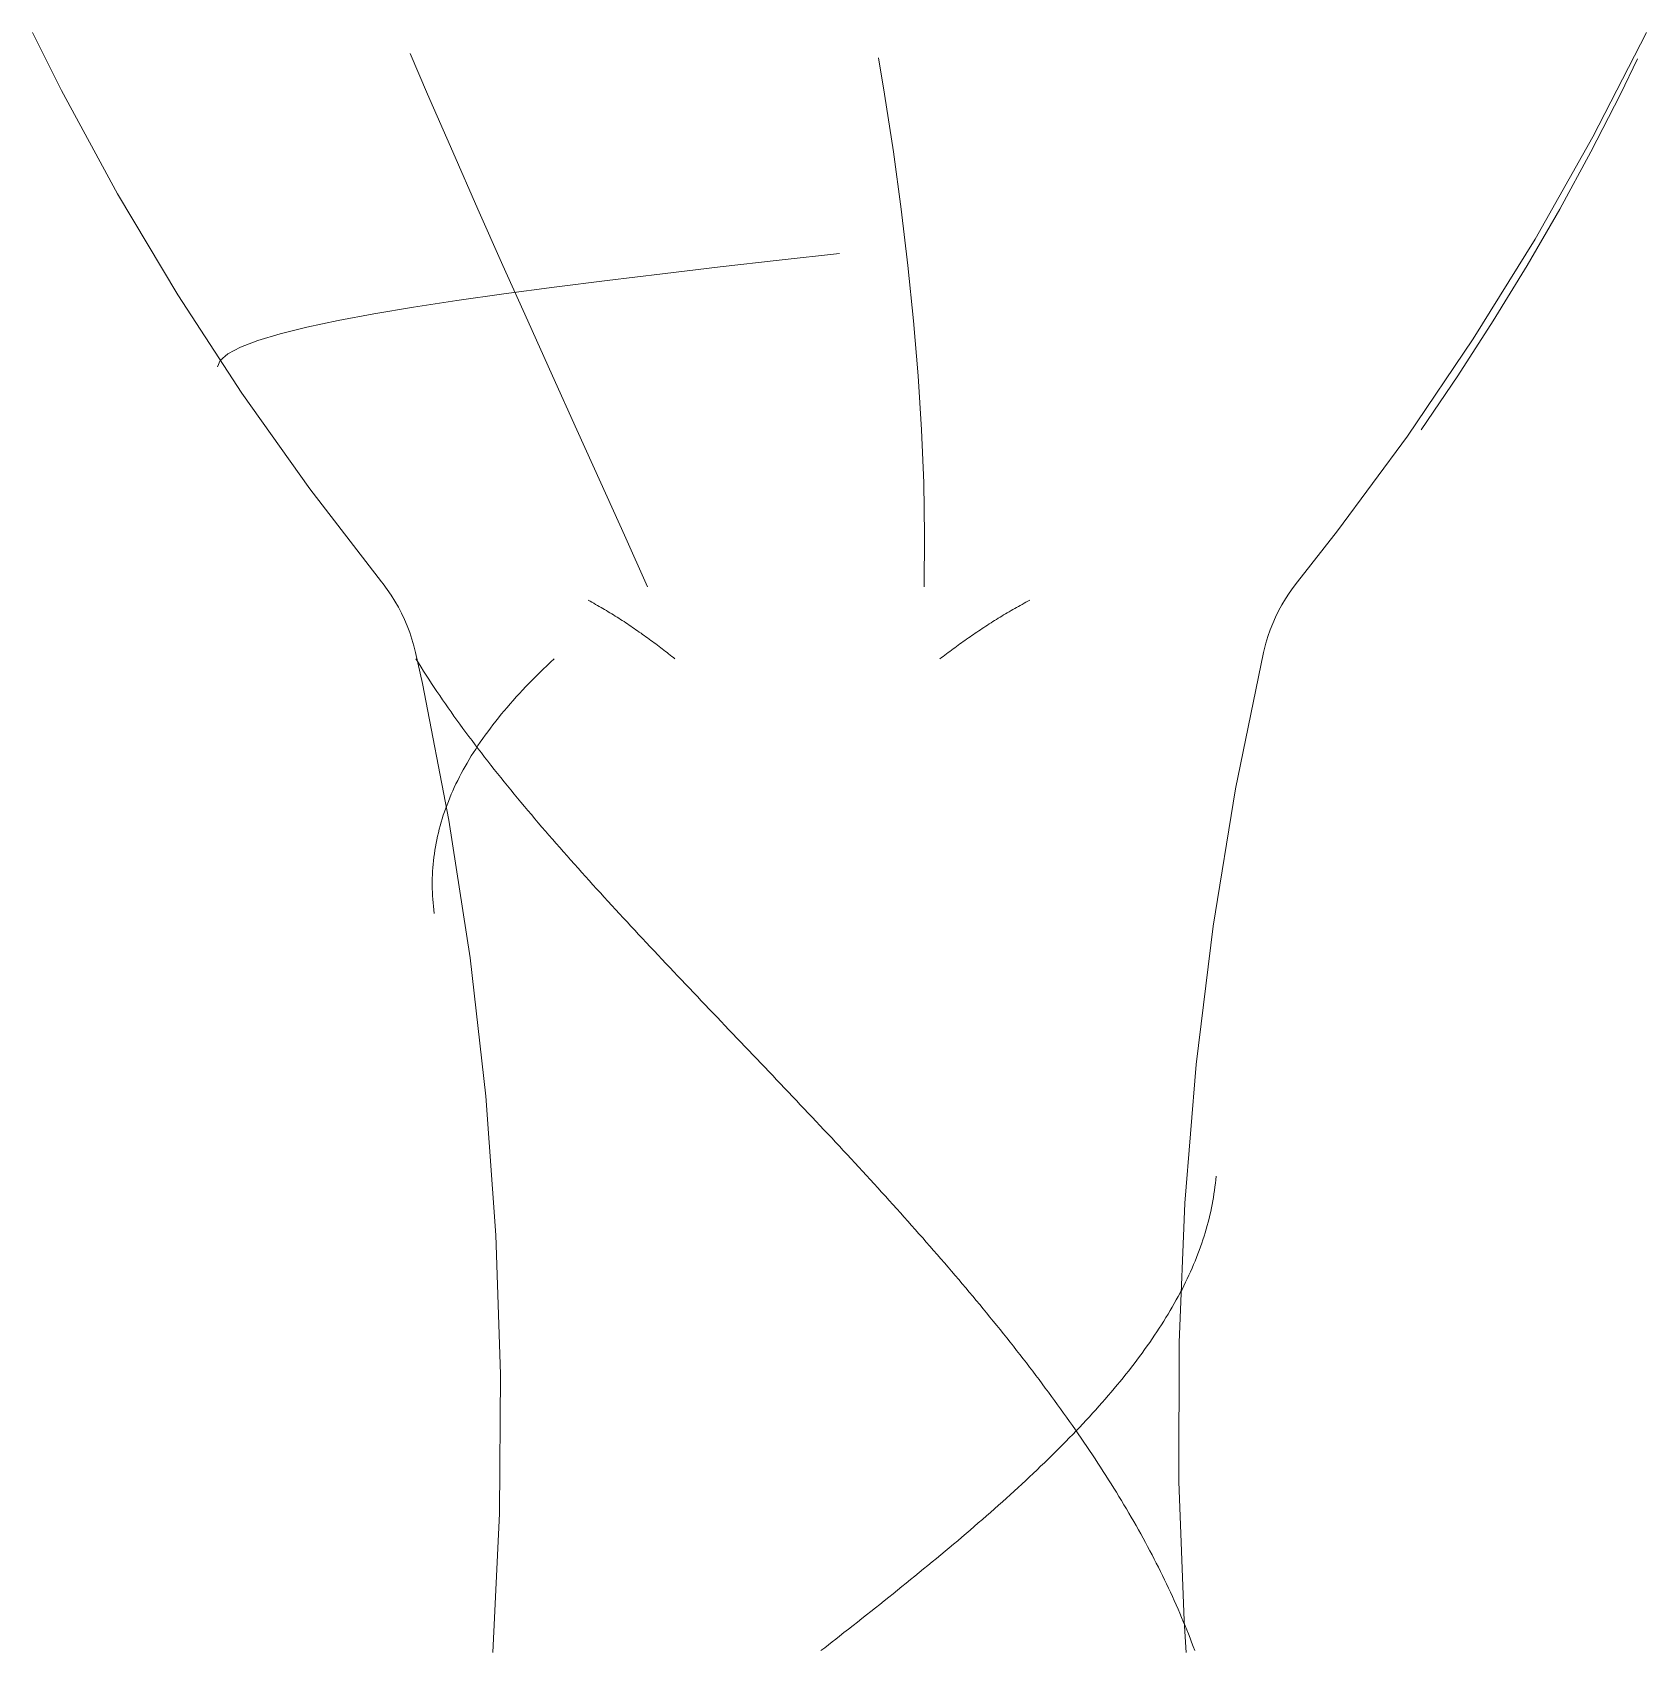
# Model space of a CAD drawing. Header units: inches. Extents: x -54880 to -186, y -132 to 853.
# Drawn here: x -54879.66 to -54861.03, y 101.31 to 120 of the extents above; entities that cross this region are included whole.
import ezdxf

# ---------------------------------------------------------------- set-up
doc = ezdxf.new("R2010")
doc.units = ezdxf.units.IN
doc.header["$MEASUREMENT"] = 0
doc.layers.add('Q-SPCQ', color=91, linetype='Continuous', lineweight=9)

# ---------------------------------------------------------------- blocks, each defined once
blk = doc.blocks.new('FP_214-Section 1')
at = {"layer": 'Q-SPCQ'}
for p, q in [((21266.291, 112.774), (21266.32, 112.727)), ((21266.32, 112.727), (21266.35, 112.68)), ((21267.801, 112.695), (21267.759, 112.655)), ((21267.843, 112.735), (21267.801, 112.695)), ((21267.886, 112.774), (21267.843, 112.735)), ((21266.35, 112.68), (21266.379, 112.633)), ((21266.379, 112.633), (21266.41, 112.586)), ((21266.41, 112.586), (21266.44, 112.539)), ((21266.44, 112.539), (21266.471, 112.492)), ((21267.638, 112.535), (21267.599, 112.495)), ((21267.677, 112.575), (21267.638, 112.535)), ((21267.718, 112.615), (21267.677, 112.575)), ((21267.759, 112.655), (21267.718, 112.615)), ((21266.471, 112.492), (21266.502, 112.445)), ((21266.502, 112.445), (21266.534, 112.398)), ((21266.534, 112.398), (21266.566, 112.35)), ((21266.566, 112.35), (21266.598, 112.303)), ((21267.449, 112.335), (21267.413, 112.295)), ((21267.485, 112.375), (21267.449, 112.335)), ((21267.522, 112.415), (21267.485, 112.375)), ((21267.56, 112.455), (21267.522, 112.415)), ((21267.599, 112.495), (21267.56, 112.455)), ((21266.598, 112.303), (21266.631, 112.256)), ((21266.631, 112.256), (21266.664, 112.209)), ((21266.664, 112.209), (21266.697, 112.162)), ((21266.697, 112.162), (21266.73, 112.114)), ((21267.276, 112.135), (21267.244, 112.095)), ((21267.309, 112.175), (21267.276, 112.135)), ((21267.343, 112.215), (21267.309, 112.175)), ((21267.378, 112.255), (21267.343, 112.215)), ((21267.413, 112.295), (21267.378, 112.255)), ((21266.73, 112.114), (21266.764, 112.067)), ((21266.764, 112.067), (21266.799, 112.02)), ((21266.799, 112.02), (21266.833, 111.973)), ((21266.833, 111.973), (21266.868, 111.925)), ((21267.15, 111.975), (21267.12, 111.934)), ((21267.18, 112.015), (21267.15, 111.975)), ((21267.212, 112.055), (21267.18, 112.015)), ((21267.244, 112.095), (21267.212, 112.055)), ((21266.868, 111.925), (21266.903, 111.878)), ((21266.903, 111.878), (21266.939, 111.831)), ((21266.939, 111.831), (21266.974, 111.784)), ((21266.974, 111.784), (21267.01, 111.736)), ((21267.007, 111.774), (21266.981, 111.734)), ((21267.034, 111.814), (21267.007, 111.774)), ((21267.062, 111.854), (21267.034, 111.814)), ((21267.091, 111.894), (21267.062, 111.854)), ((21267.12, 111.934), (21267.091, 111.894)), ((21266.882, 111.573), (21266.858, 111.533)), ((21266.905, 111.613), (21266.882, 111.573)), ((21266.93, 111.654), (21266.905, 111.613)), ((21266.955, 111.694), (21266.93, 111.654)), ((21266.981, 111.734), (21266.955, 111.694)), ((21267.01, 111.736), (21267.047, 111.689)), ((21267.047, 111.689), (21267.083, 111.642)), ((21267.083, 111.642), (21267.12, 111.594)), ((21267.12, 111.594), (21267.157, 111.547)), ((21266.793, 111.413), (21266.773, 111.372)), ((21266.814, 111.453), (21266.793, 111.413)), ((21266.836, 111.493), (21266.814, 111.453)), ((21266.858, 111.533), (21266.836, 111.493)), ((21267.157, 111.547), (21267.195, 111.5)), ((21267.195, 111.5), (21267.232, 111.452)), ((21267.232, 111.452), (21267.27, 111.405)), ((21267.27, 111.405), (21267.308, 111.357)), ((21266.698, 111.212), (21266.681, 111.171)), ((21266.716, 111.252), (21266.698, 111.212)), ((21266.734, 111.292), (21266.716, 111.252)), ((21266.753, 111.332), (21266.734, 111.292)), ((21266.773, 111.372), (21266.753, 111.332)), ((21267.308, 111.357), (21267.347, 111.31)), ((21267.347, 111.31), (21267.386, 111.262)), ((21267.386, 111.262), (21267.424, 111.215)), ((21267.424, 111.215), (21267.464, 111.168)), ((21266.621, 111.01), (21266.607, 110.97)), ((21266.635, 111.051), (21266.621, 111.01)), ((21266.65, 111.091), (21266.635, 111.051)), ((21266.665, 111.131), (21266.65, 111.091)), ((21266.681, 111.171), (21266.665, 111.131)), ((21267.464, 111.168), (21267.503, 111.12)), ((21267.503, 111.12), (21267.543, 111.073)), ((21267.543, 111.073), (21267.582, 111.025)), ((21267.582, 111.025), (21267.623, 110.978)), ((21266.571, 110.849), (21266.56, 110.809)), ((21266.582, 110.889), (21266.571, 110.849)), ((21266.594, 110.93), (21266.582, 110.889)), ((21266.607, 110.97), (21266.594, 110.93)), ((21267.623, 110.978), (21267.663, 110.93)), ((21267.663, 110.93), (21267.703, 110.883)), ((21267.703, 110.883), (21267.744, 110.835)), ((21267.744, 110.835), (21267.785, 110.788)), ((21266.524, 110.648), (21266.516, 110.607)), ((21266.532, 110.688), (21266.524, 110.648)), ((21266.54, 110.728), (21266.532, 110.688)), ((21266.55, 110.769), (21266.54, 110.728)), ((21266.56, 110.809), (21266.55, 110.769)), ((21267.785, 110.788), (21267.826, 110.74)), ((21267.826, 110.74), (21267.867, 110.693)), ((21267.867, 110.693), (21267.909, 110.645)), ((21267.909, 110.645), (21267.95, 110.597)), ((21266.494, 110.446), (21266.49, 110.405)), ((21266.498, 110.486), (21266.494, 110.446)), ((21266.504, 110.527), (21266.498, 110.486)), ((21266.51, 110.567), (21266.504, 110.527)), ((21266.516, 110.607), (21266.51, 110.567)), ((21267.95, 110.597), (21267.992, 110.55)), ((21267.992, 110.55), (21268.034, 110.502)), ((21268.034, 110.502), (21268.076, 110.455)), ((21268.076, 110.455), (21268.119, 110.407)), ((21266.482, 110.284), (21266.48, 110.244)), ((21266.484, 110.325), (21266.482, 110.284)), ((21266.486, 110.365), (21266.484, 110.325)), ((21266.49, 110.405), (21266.486, 110.365)), ((21268.119, 110.407), (21268.161, 110.359)), ((21268.161, 110.359), (21268.204, 110.312)), ((21268.204, 110.312), (21268.247, 110.264)), ((21268.247, 110.264), (21268.29, 110.217)), ((21266.48, 110.244), (21266.48, 110.203)), ((21266.48, 110.203), (21266.48, 110.163)), ((21266.48, 110.163), (21266.48, 110.123)), ((21266.48, 110.123), (21266.481, 110.082)), ((21266.481, 110.082), (21266.483, 110.042)), ((21268.29, 110.217), (21268.333, 110.169)), ((21268.333, 110.169), (21268.376, 110.121)), ((21268.376, 110.121), (21268.419, 110.074)), ((21268.419, 110.074), (21268.463, 110.026)), ((21266.483, 110.042), (21266.486, 110.001)), ((21266.486, 110.001), (21266.489, 109.961)), ((21266.489, 109.961), (21266.493, 109.92)), ((21266.493, 109.92), (21266.498, 109.88)), ((21268.463, 110.026), (21268.506, 109.978)), ((21268.506, 109.978), (21268.55, 109.931)), ((21268.55, 109.931), (21268.594, 109.883)), ((21268.594, 109.883), (21268.638, 109.835)), ((21266.498, 109.88), (21266.503, 109.839)), ((21268.638, 109.835), (21268.682, 109.787)), ((21268.682, 109.787), (21268.727, 109.74)), ((21268.727, 109.74), (21268.771, 109.692)), ((21268.771, 109.692), (21268.815, 109.644)), ((21268.815, 109.644), (21268.86, 109.596)), ((21268.86, 109.596), (21268.905, 109.549)), ((21268.905, 109.549), (21268.949, 109.501)), ((21268.949, 109.501), (21268.994, 109.453)), ((21268.994, 109.453), (21269.039, 109.405)), ((21269.039, 109.405), (21269.084, 109.357)), ((21269.084, 109.357), (21269.129, 109.31)), ((21269.129, 109.31), (21269.174, 109.262)), ((21269.174, 109.262), (21269.219, 109.214)), ((21269.219, 109.214), (21269.265, 109.166)), ((21269.265, 109.166), (21269.31, 109.118)), ((21269.31, 109.118), (21269.355, 109.071)), ((21269.355, 109.071), (21269.401, 109.023)), ((21269.401, 109.023), (21269.446, 108.975)), ((21269.446, 108.975), (21269.492, 108.927)), ((21269.492, 108.927), (21269.538, 108.879)), ((21269.538, 108.879), (21269.583, 108.831)), ((21269.583, 108.831), (21269.629, 108.783)), ((21269.629, 108.783), (21269.674, 108.735)), ((21269.674, 108.735), (21269.72, 108.688)), ((21269.72, 108.688), (21269.766, 108.64)), ((21269.766, 108.64), (21269.812, 108.592)), ((21269.812, 108.592), (21269.857, 108.544)), ((21269.857, 108.544), (21269.903, 108.496)), ((21269.903, 108.496), (21269.949, 108.448)), ((21269.949, 108.448), (21269.995, 108.4)), ((21269.995, 108.4), (21270.041, 108.352)), ((21270.041, 108.352), (21270.086, 108.304)), ((21270.086, 108.304), (21270.132, 108.256)), ((21270.132, 108.256), (21270.178, 108.208)), ((21270.178, 108.208), (21270.224, 108.16)), ((21270.224, 108.16), (21270.27, 108.112)), ((21270.27, 108.112), (21270.315, 108.064)), ((21270.315, 108.064), (21270.361, 108.016)), ((21270.361, 108.016), (21270.407, 107.968)), ((21270.407, 107.968), (21270.453, 107.92)), ((21270.453, 107.92), (21270.498, 107.872)), ((21270.498, 107.872), (21270.544, 107.824)), ((21270.544, 107.824), (21270.59, 107.776)), ((21270.59, 107.776), (21270.635, 107.728)), ((21270.635, 107.728), (21270.681, 107.68)), ((21270.681, 107.68), (21270.726, 107.632)), ((21270.726, 107.632), (21270.772, 107.584)), ((21270.772, 107.584), (21270.817, 107.536)), ((21270.817, 107.536), (21270.862, 107.488)), ((21270.862, 107.488), (21270.908, 107.44)), ((21270.908, 107.44), (21270.953, 107.392)), ((21270.953, 107.392), (21270.998, 107.344)), ((21270.998, 107.344), (21271.043, 107.296)), ((21271.043, 107.296), (21271.088, 107.248)), ((21271.088, 107.248), (21271.133, 107.2)), ((21271.133, 107.2), (21271.178, 107.152)), ((21271.178, 101.502), (21271.135, 101.469)), ((21271.007, 101.369), (21270.964, 101.335)), ((21271.05, 101.402), (21271.007, 101.369)), ((21271.092, 101.435), (21271.05, 101.402)), ((21271.135, 101.469), (21271.092, 101.435))]:
    blk.add_line(p, q, dxfattribs=at)
at = {"layer": 'Q-SPCQ', "flags": 128}
blk.add_lwpolyline([(21267.178, 101.312), (21267.254, 102.917), (21267.266, 104.523), (21267.213, 106.128), (21267.097, 107.73), (21266.916, 109.325), (21266.672, 110.913), (21266.365, 112.489), (21266.285, 112.849)], dxfattribs=at)
blk = doc.blocks.new('FP_215-Section 1')
at = {"layer": 'Q-SPCQ'}
for p, q in [((21271.178, 107.152), (21271.222, 107.104)), ((21271.222, 107.104), (21271.267, 107.056)), ((21271.267, 107.056), (21271.312, 107.008)), ((21271.312, 107.008), (21271.356, 106.96)), ((21271.356, 106.96), (21271.4, 106.912)), ((21271.4, 106.912), (21271.445, 106.864)), ((21271.445, 106.864), (21271.489, 106.816)), ((21271.489, 106.816), (21271.533, 106.768)), ((21271.533, 106.768), (21271.577, 106.72)), ((21271.577, 106.72), (21271.621, 106.672)), ((21275.515, 106.726), (21275.51, 106.685)), ((21275.519, 106.767), (21275.515, 106.726)), ((21275.523, 106.807), (21275.519, 106.767)), ((21271.621, 106.672), (21271.664, 106.624)), ((21271.664, 106.624), (21271.708, 106.576)), ((21271.708, 106.576), (21271.751, 106.528)), ((21271.751, 106.528), (21271.795, 106.48)), ((21275.486, 106.522), (21275.479, 106.481)), ((21275.493, 106.563), (21275.486, 106.522)), ((21275.499, 106.604), (21275.493, 106.563)), ((21275.505, 106.644), (21275.499, 106.604)), ((21275.51, 106.685), (21275.505, 106.644)), ((21271.795, 106.48), (21271.838, 106.432)), ((21271.838, 106.432), (21271.881, 106.384)), ((21271.881, 106.384), (21271.924, 106.336)), ((21271.924, 106.336), (21271.967, 106.288)), ((21275.452, 106.359), (21275.443, 106.318)), ((21275.462, 106.4), (21275.452, 106.359)), ((21275.47, 106.441), (21275.462, 106.4)), ((21275.479, 106.481), (21275.47, 106.441)), ((21271.967, 106.288), (21272.01, 106.24)), ((21272.01, 106.24), (21272.053, 106.191)), ((21272.053, 106.191), (21272.095, 106.143)), ((21275.398, 106.155), (21275.385, 106.114)), ((21275.41, 106.196), (21275.398, 106.155)), ((21275.421, 106.237), (21275.41, 106.196)), ((21275.432, 106.278), (21275.421, 106.237)), ((21275.443, 106.318), (21275.432, 106.278)), ((21272.095, 106.143), (21272.138, 106.095)), ((21272.138, 106.095), (21272.18, 106.047)), ((21272.18, 106.047), (21272.222, 105.999)), ((21272.222, 105.999), (21272.264, 105.951)), ((21275.344, 105.992), (21275.329, 105.951)), ((21275.358, 106.033), (21275.344, 105.992)), ((21275.372, 106.074), (21275.358, 106.033)), ((21275.385, 106.114), (21275.372, 106.074)), ((21272.264, 105.951), (21272.306, 105.903)), ((21272.306, 105.903), (21272.348, 105.855)), ((21272.348, 105.855), (21272.389, 105.807)), ((21272.389, 105.807), (21272.431, 105.759)), ((21275.264, 105.788), (21275.246, 105.747)), ((21275.281, 105.829), (21275.264, 105.788)), ((21275.297, 105.87), (21275.281, 105.829)), ((21275.313, 105.91), (21275.297, 105.87)), ((21275.329, 105.951), (21275.313, 105.91)), ((21272.431, 105.759), (21272.472, 105.711)), ((21272.472, 105.711), (21272.513, 105.663)), ((21272.513, 105.663), (21272.554, 105.615)), ((21272.554, 105.615), (21272.594, 105.567)), ((21275.19, 105.625), (21275.171, 105.584)), ((21275.209, 105.666), (21275.19, 105.625)), ((21275.228, 105.706), (21275.209, 105.666)), ((21275.246, 105.747), (21275.228, 105.706)), ((21272.594, 105.567), (21272.635, 105.519)), ((21272.635, 105.519), (21272.675, 105.471)), ((21272.675, 105.471), (21272.716, 105.422)), ((21272.716, 105.422), (21272.756, 105.374)), ((21275.086, 105.421), (21275.064, 105.38)), ((21275.108, 105.462), (21275.086, 105.421)), ((21275.13, 105.502), (21275.108, 105.462)), ((21275.15, 105.543), (21275.13, 105.502)), ((21275.171, 105.584), (21275.15, 105.543)), ((21272.756, 105.374), (21272.796, 105.326)), ((21272.796, 105.326), (21272.835, 105.278)), ((21272.835, 105.278), (21272.875, 105.23)), ((21272.875, 105.23), (21272.914, 105.182)), ((21274.97, 105.217), (21274.945, 105.176)), ((21274.994, 105.258), (21274.97, 105.217)), ((21275.018, 105.298), (21274.994, 105.258)), ((21275.041, 105.339), (21275.018, 105.298)), ((21275.064, 105.38), (21275.041, 105.339)), ((21272.914, 105.182), (21272.953, 105.134)), ((21272.953, 105.134), (21272.992, 105.086)), ((21272.992, 105.086), (21273.031, 105.038)), ((21273.031, 105.038), (21273.07, 104.99)), ((21274.867, 105.053), (21274.841, 105.013)), ((21274.894, 105.094), (21274.867, 105.053)), ((21274.92, 105.135), (21274.894, 105.094)), ((21274.945, 105.176), (21274.92, 105.135)), ((21273.07, 104.99), (21273.108, 104.942)), ((21273.108, 104.942), (21273.146, 104.893)), ((21273.146, 104.893), (21273.184, 104.845)), ((21273.184, 104.845), (21273.222, 104.797)), ((21274.729, 104.849), (21274.699, 104.808)), ((21274.757, 104.89), (21274.729, 104.849)), ((21274.786, 104.931), (21274.757, 104.89)), ((21274.813, 104.972), (21274.786, 104.931)), ((21274.841, 105.013), (21274.813, 104.972)), ((21273.222, 104.797), (21273.26, 104.749)), ((21273.26, 104.749), (21273.297, 104.701)), ((21273.297, 104.701), (21273.335, 104.653)), ((21273.335, 104.653), (21273.372, 104.605)), ((21274.609, 104.686), (21274.578, 104.645)), ((21274.64, 104.727), (21274.609, 104.686)), ((21274.67, 104.768), (21274.64, 104.727)), ((21274.699, 104.808), (21274.67, 104.768)), ((21273.372, 104.605), (21273.408, 104.557)), ((21273.408, 104.557), (21273.445, 104.509)), ((21273.445, 104.509), (21273.481, 104.461)), ((21274.45, 104.482), (21274.416, 104.441)), ((21274.482, 104.523), (21274.45, 104.482)), ((21274.515, 104.563), (21274.482, 104.523)), ((21274.547, 104.604), (21274.515, 104.563)), ((21274.578, 104.645), (21274.547, 104.604)), ((21273.481, 104.461), (21273.517, 104.412)), ((21273.517, 104.412), (21273.553, 104.364)), ((21273.553, 104.364), (21273.589, 104.316)), ((21273.589, 104.316), (21273.624, 104.268)), ((21274.279, 104.278), (21274.244, 104.237)), ((21274.314, 104.318), (21274.279, 104.278)), ((21274.349, 104.359), (21274.314, 104.318)), ((21274.383, 104.4), (21274.349, 104.359)), ((21274.416, 104.441), (21274.383, 104.4)), ((21273.624, 104.268), (21273.66, 104.22)), ((21273.66, 104.22), (21273.695, 104.172)), ((21273.695, 104.172), (21273.729, 104.124)), ((21273.729, 104.124), (21273.764, 104.076)), ((21274.135, 104.114), (21274.098, 104.073)), ((21274.172, 104.155), (21274.135, 104.114)), ((21274.208, 104.196), (21274.172, 104.155)), ((21274.244, 104.237), (21274.208, 104.196)), ((21273.764, 104.076), (21273.798, 104.028)), ((21273.798, 104.028), (21273.832, 103.979)), ((21273.832, 103.979), (21273.866, 103.931)), ((21273.866, 103.931), (21273.9, 103.883)), ((21273.947, 103.91), (21273.908, 103.869)), ((21273.985, 103.951), (21273.947, 103.91)), ((21274.023, 103.992), (21273.985, 103.951)), ((21274.061, 104.033), (21274.023, 103.992)), ((21274.098, 104.073), (21274.061, 104.033)), ((21273.789, 103.747), (21273.749, 103.706)), ((21273.829, 103.788), (21273.789, 103.747)), ((21273.869, 103.828), (21273.829, 103.788)), ((21273.908, 103.869), (21273.869, 103.828)), ((21273.9, 103.883), (21273.933, 103.835)), ((21273.933, 103.835), (21273.966, 103.787)), ((21273.966, 103.787), (21273.999, 103.739)), ((21273.999, 103.739), (21274.032, 103.691)), ((21273.584, 103.542), (21273.542, 103.502)), ((21273.626, 103.583), (21273.584, 103.542)), ((21273.667, 103.624), (21273.626, 103.583)), ((21273.708, 103.665), (21273.667, 103.624)), ((21273.749, 103.706), (21273.708, 103.665)), ((21274.032, 103.691), (21274.064, 103.643)), ((21274.064, 103.643), (21274.096, 103.595)), ((21274.096, 103.595), (21274.128, 103.546)), ((21274.128, 103.546), (21274.159, 103.498)), ((21273.414, 103.379), (21273.37, 103.338)), ((21273.457, 103.42), (21273.414, 103.379)), ((21273.499, 103.461), (21273.457, 103.42)), ((21273.542, 103.502), (21273.499, 103.461)), ((21274.159, 103.498), (21274.191, 103.45)), ((21274.191, 103.45), (21274.222, 103.402)), ((21274.222, 103.402), (21274.252, 103.354)), ((21274.252, 103.354), (21274.283, 103.306)), ((21273.194, 103.175), (21273.149, 103.134)), ((21273.238, 103.216), (21273.194, 103.175)), ((21273.283, 103.257), (21273.238, 103.216)), ((21273.327, 103.297), (21273.283, 103.257)), ((21273.37, 103.338), (21273.327, 103.297)), ((21274.283, 103.306), (21274.313, 103.258)), ((21274.313, 103.258), (21274.343, 103.21)), ((21274.343, 103.21), (21274.373, 103.162)), ((21274.373, 103.162), (21274.402, 103.113)), ((21272.967, 102.971), (21272.921, 102.93)), ((21273.013, 103.012), (21272.967, 102.971)), ((21273.058, 103.053), (21273.013, 103.012)), ((21273.104, 103.093), (21273.058, 103.053)), ((21273.149, 103.134), (21273.104, 103.093)), ((21274.402, 103.113), (21274.431, 103.065)), ((21274.431, 103.065), (21274.46, 103.017)), ((21274.46, 103.017), (21274.489, 102.969)), ((21274.489, 102.969), (21274.517, 102.921)), ((21272.78, 102.808), (21272.733, 102.767)), ((21272.827, 102.848), (21272.78, 102.808)), ((21272.874, 102.889), (21272.827, 102.848)), ((21272.921, 102.93), (21272.874, 102.889)), ((21274.517, 102.921), (21274.545, 102.873)), ((21274.545, 102.873), (21274.573, 102.825)), ((21274.573, 102.825), (21274.6, 102.777)), ((21272.542, 102.603), (21272.493, 102.563)), ((21272.59, 102.644), (21272.542, 102.603)), ((21272.638, 102.685), (21272.59, 102.644)), ((21272.686, 102.726), (21272.638, 102.685)), ((21272.733, 102.767), (21272.686, 102.726)), ((21274.6, 102.777), (21274.627, 102.729)), ((21274.627, 102.729), (21274.654, 102.681)), ((21274.654, 102.681), (21274.681, 102.633)), ((21274.681, 102.633), (21274.707, 102.584)), ((21272.347, 102.44), (21272.298, 102.399)), ((21272.396, 102.481), (21272.347, 102.44)), ((21272.445, 102.522), (21272.396, 102.481)), ((21272.493, 102.563), (21272.445, 102.522)), ((21274.707, 102.584), (21274.733, 102.536)), ((21274.733, 102.536), (21274.758, 102.488)), ((21274.758, 102.488), (21274.784, 102.44)), ((21274.784, 102.44), (21274.809, 102.392)), ((21272.099, 102.236), (21272.049, 102.195)), ((21272.149, 102.277), (21272.099, 102.236)), ((21272.199, 102.318), (21272.149, 102.277)), ((21272.249, 102.359), (21272.199, 102.318)), ((21272.298, 102.399), (21272.249, 102.359)), ((21274.809, 102.392), (21274.833, 102.344)), ((21274.833, 102.344), (21274.858, 102.296)), ((21274.858, 102.296), (21274.882, 102.248)), ((21274.882, 102.248), (21274.905, 102.2)), ((21271.898, 102.073), (21271.847, 102.032)), ((21271.949, 102.114), (21271.898, 102.073)), ((21271.999, 102.155), (21271.949, 102.114)), ((21272.049, 102.195), (21271.999, 102.155)), ((21274.905, 102.2), (21274.929, 102.152)), ((21274.929, 102.152), (21274.952, 102.104)), ((21274.952, 102.104), (21274.975, 102.056)), ((21274.975, 102.056), (21274.997, 102.008)), ((21271.643, 101.869), (21271.592, 101.828)), ((21271.694, 101.91), (21271.643, 101.869)), ((21271.746, 101.951), (21271.694, 101.91)), ((21271.797, 101.991), (21271.746, 101.951)), ((21271.847, 102.032), (21271.797, 101.991)), ((21274.997, 102.008), (21275.019, 101.96)), ((21275.019, 101.96), (21275.041, 101.912)), ((21275.041, 101.912), (21275.063, 101.864)), ((21275.063, 101.864), (21275.084, 101.815)), ((21271.386, 101.665), (21271.334, 101.624)), ((21271.437, 101.706), (21271.386, 101.665)), ((21271.489, 101.747), (21271.437, 101.706)), ((21271.54, 101.788), (21271.489, 101.747)), ((21271.592, 101.828), (21271.54, 101.788)), ((21275.084, 101.815), (21275.105, 101.767)), ((21275.105, 101.767), (21275.125, 101.719)), ((21275.125, 101.719), (21275.145, 101.671)), ((21275.145, 101.671), (21275.165, 101.623)), ((21271.23, 101.543), (21271.178, 101.502)), ((21271.282, 101.584), (21271.23, 101.543)), ((21271.334, 101.624), (21271.282, 101.584)), ((21275.165, 101.623), (21275.185, 101.575)), ((21275.185, 101.575), (21275.204, 101.527)), ((21275.204, 101.527), (21275.223, 101.479)), ((21275.223, 101.479), (21275.241, 101.431)), ((21275.241, 101.431), (21275.259, 101.383)), ((21275.259, 101.383), (21275.277, 101.335))]:
    blk.add_line(p, q, dxfattribs=at)
at = {"layer": 'Q-SPCQ', "flags": 128}
blk.add_lwpolyline([(21276.07, 112.849), (21275.748, 111.275), (21275.49, 109.69), (21275.295, 108.096), (21275.163, 106.496), (21275.096, 104.891), (21275.093, 103.285), (21275.155, 101.68), (21275.178, 101.312)], dxfattribs=at)
blk = doc.blocks.new('FP_216-Section 1')
at = {"layer": 'Q-SPCQ'}
for p, q in [((21266.224, 119.757), (21266.426, 119.287)), ((21266.426, 119.287), (21266.716, 118.621)), ((21266.716, 118.621), (21267.006, 117.963)), ((21267.006, 117.963), (21267.294, 117.313)), ((21270.482, 117.373), (21269.8, 117.295)), ((21271.178, 117.451), (21270.482, 117.373)), ((21267.294, 117.313), (21267.581, 116.672)), ((21269.136, 117.217), (21268.496, 117.139)), ((21269.8, 117.295), (21269.136, 117.217)), ((21267.305, 116.984), (21266.763, 116.907)), ((21267.884, 117.062), (21267.305, 116.984)), ((21268.496, 117.139), (21267.884, 117.062)), ((21266.261, 116.83), (21265.804, 116.753)), ((21266.763, 116.907), (21266.261, 116.83)), ((21265.393, 116.676), (21265.032, 116.599)), ((21265.804, 116.753), (21265.393, 116.676)), ((21267.581, 116.672), (21267.866, 116.04)), ((21264.467, 116.446), (21264.267, 116.369)), ((21264.723, 116.522), (21264.467, 116.446)), ((21265.032, 116.599), (21264.723, 116.522)), ((21264.122, 116.293), (21264.033, 116.217)), ((21264.267, 116.369), (21264.122, 116.293)), ((21264.033, 116.217), (21264, 116.141)), ((21267.866, 116.04), (21268.147, 115.417)), ((21268.147, 115.417), (21268.424, 114.803)), ((21268.424, 114.803), (21268.696, 114.2)), ((21268.696, 114.2), (21268.963, 113.607))]:
    blk.add_line(p, q, dxfattribs=at)
at = {"layer": 'Q-SPCQ', "flags": 128}
blk.add_lwpolyline([(21265.893, 113.662), (21265.065, 114.735), (21264.281, 115.84), (21263.542, 116.975), (21262.849, 118.139), (21262.203, 119.33), (21261.865, 120)], dxfattribs=at)
blk = doc.blocks.new('FP_217-Section 1')
at = {"layer": 'Q-SPCQ'}
for p, q in [((21271.629, 119.707), (21271.698, 119.287)), ((21280.386, 119.696), (21280.189, 119.287)), ((21271.698, 119.287), (21271.8, 118.621)), ((21280.189, 119.287), (21279.848, 118.621)), ((21271.8, 118.621), (21271.89, 117.963)), ((21279.848, 118.621), (21279.489, 117.963)), ((21271.89, 117.963), (21271.968, 117.313)), ((21279.489, 117.963), (21279.113, 117.313)), ((21271.968, 117.313), (21272.033, 116.672)), ((21279.113, 117.313), (21278.721, 116.672)), ((21272.033, 116.672), (21272.086, 116.04)), ((21278.721, 116.672), (21278.313, 116.04)), ((21272.086, 116.04), (21272.125, 115.417)), ((21278.313, 116.04), (21277.889, 115.417)), ((21272.125, 115.417), (21272.15, 114.803)), ((21272.15, 114.803), (21272.16, 114.2)), ((21272.16, 114.2), (21272.156, 113.607))]:
    blk.add_line(p, q, dxfattribs=at)
at = {"layer": 'Q-SPCQ', "flags": 128}
blk.add_lwpolyline([(21280.49, 120), (21279.871, 118.795), (21279.203, 117.616), (21278.489, 116.465), (21277.73, 115.343), (21276.926, 114.252), (21276.463, 113.662)], dxfattribs=at)
blk = doc.blocks.new('FP_218-Section 1')
at = {"layer": 'Q-SPCQ'}
for p, q in [((21268.279, 113.45), (21268.3, 113.439)), ((21268.3, 113.439), (21268.321, 113.427)), ((21268.321, 113.427), (21268.343, 113.415)), ((21268.343, 113.415), (21268.364, 113.403)), ((21268.364, 113.403), (21268.385, 113.391)), ((21268.385, 113.391), (21268.406, 113.379)), ((21268.406, 113.379), (21268.427, 113.367)), ((21268.427, 113.367), (21268.447, 113.355)), ((21268.447, 113.355), (21268.468, 113.343)), ((21268.468, 113.343), (21268.489, 113.331)), ((21268.489, 113.331), (21268.509, 113.318)), ((21268.509, 113.318), (21268.53, 113.306)), ((21268.53, 113.306), (21268.55, 113.293)), ((21268.55, 113.293), (21268.571, 113.281)), ((21268.571, 113.281), (21268.591, 113.268)), ((21268.591, 113.268), (21268.611, 113.255)), ((21268.611, 113.255), (21268.631, 113.242)), ((21268.631, 113.242), (21268.652, 113.23)), ((21268.652, 113.23), (21268.672, 113.217)), ((21268.672, 113.217), (21268.692, 113.204)), ((21268.692, 113.204), (21268.711, 113.191)), ((21268.711, 113.191), (21268.731, 113.177)), ((21268.731, 113.177), (21268.751, 113.164)), ((21268.751, 113.164), (21268.771, 113.151)), ((21268.771, 113.151), (21268.79, 113.138)), ((21268.79, 113.138), (21268.81, 113.124)), ((21268.81, 113.124), (21268.83, 113.111)), ((21268.83, 113.111), (21268.849, 113.097)), ((21268.849, 113.097), (21268.868, 113.084)), ((21268.868, 113.084), (21268.888, 113.07)), ((21268.888, 113.07), (21268.907, 113.057)), ((21268.907, 113.057), (21268.926, 113.043)), ((21268.926, 113.043), (21268.945, 113.029)), ((21268.945, 113.029), (21268.964, 113.015)), ((21268.964, 113.015), (21268.983, 113.002)), ((21268.983, 113.002), (21269.002, 112.988)), ((21269.002, 112.988), (21269.021, 112.974)), ((21269.021, 112.974), (21269.04, 112.96)), ((21269.04, 112.96), (21269.059, 112.946)), ((21269.059, 112.946), (21269.078, 112.932)), ((21269.078, 112.932), (21269.096, 112.918)), ((21269.096, 112.918), (21269.115, 112.903)), ((21269.115, 112.903), (21269.133, 112.889)), ((21269.133, 112.889), (21269.152, 112.875)), ((21269.152, 112.875), (21269.17, 112.861)), ((21269.17, 112.861), (21269.189, 112.846)), ((21269.189, 112.846), (21269.207, 112.832)), ((21269.207, 112.832), (21269.226, 112.818)), ((21269.226, 112.818), (21269.244, 112.803)), ((21269.244, 112.803), (21269.262, 112.789)), ((21269.262, 112.789), (21269.28, 112.774))]:
    blk.add_line(p, q, dxfattribs=at)
at = {"layer": 'Q-SPCQ', "flags": 128}
blk.add_lwpolyline([(21266.285, 112.849), (21266.266, 112.926), (21266.244, 113.003), (21266.219, 113.079), (21266.19, 113.154), (21266.159, 113.228), (21266.125, 113.3), (21266.088, 113.371), (21266.048, 113.44), (21266.005, 113.508), (21265.96, 113.574), (21265.912, 113.638), (21265.893, 113.662)], dxfattribs=at)
blk = doc.blocks.new('FP_219-Section 1')
at = {"layer": 'Q-SPCQ'}
for p, q in [((21273.351, 113.439), (21273.329, 113.427)), ((21273.373, 113.45), (21273.351, 113.439)), ((21273.03, 113.255), (21273.01, 113.242)), ((21273.051, 113.268), (21273.03, 113.255)), ((21273.072, 113.281), (21273.051, 113.268)), ((21273.093, 113.293), (21273.072, 113.281)), ((21273.114, 113.306), (21273.093, 113.293)), ((21273.136, 113.318), (21273.114, 113.306)), ((21273.157, 113.331), (21273.136, 113.318)), ((21273.178, 113.343), (21273.157, 113.331)), ((21273.2, 113.355), (21273.178, 113.343)), ((21273.221, 113.367), (21273.2, 113.355)), ((21273.243, 113.379), (21273.221, 113.367)), ((21273.264, 113.391), (21273.243, 113.379)), ((21273.286, 113.403), (21273.264, 113.391)), ((21273.308, 113.415), (21273.286, 113.403)), ((21273.329, 113.427), (21273.308, 113.415)), ((21272.744, 113.07), (21272.724, 113.057)), ((21272.764, 113.084), (21272.744, 113.07)), ((21272.785, 113.097), (21272.764, 113.084)), ((21272.805, 113.111), (21272.785, 113.097)), ((21272.825, 113.124), (21272.805, 113.111)), ((21272.845, 113.138), (21272.825, 113.124)), ((21272.866, 113.151), (21272.845, 113.138)), ((21272.886, 113.164), (21272.866, 113.151)), ((21272.906, 113.177), (21272.886, 113.164)), ((21272.927, 113.191), (21272.906, 113.177)), ((21272.947, 113.204), (21272.927, 113.191)), ((21272.968, 113.217), (21272.947, 113.204)), ((21272.989, 113.23), (21272.968, 113.217)), ((21273.01, 113.242), (21272.989, 113.23)), ((21272.469, 112.875), (21272.45, 112.861)), ((21272.489, 112.889), (21272.469, 112.875)), ((21272.508, 112.903), (21272.489, 112.889)), ((21272.527, 112.918), (21272.508, 112.903)), ((21272.547, 112.932), (21272.527, 112.918)), ((21272.566, 112.946), (21272.547, 112.932)), ((21272.586, 112.96), (21272.566, 112.946)), ((21272.606, 112.974), (21272.586, 112.96)), ((21272.625, 112.988), (21272.606, 112.974)), ((21272.645, 113.002), (21272.625, 112.988)), ((21272.665, 113.015), (21272.645, 113.002)), ((21272.685, 113.029), (21272.665, 113.015)), ((21272.704, 113.043), (21272.685, 113.029)), ((21272.724, 113.057), (21272.704, 113.043)), ((21272.354, 112.789), (21272.335, 112.774)), ((21272.373, 112.803), (21272.354, 112.789)), ((21272.392, 112.818), (21272.373, 112.803)), ((21272.412, 112.832), (21272.392, 112.818)), ((21272.431, 112.846), (21272.412, 112.832)), ((21272.45, 112.861), (21272.431, 112.846))]:
    blk.add_line(p, q, dxfattribs=at)
at = {"layer": 'Q-SPCQ', "flags": 128}
blk.add_lwpolyline([(21276.463, 113.662), (21276.414, 113.599), (21276.367, 113.533), (21276.324, 113.466), (21276.283, 113.398), (21276.245, 113.327), (21276.209, 113.256), (21276.177, 113.182), (21276.148, 113.108), (21276.121, 113.033), (21276.098, 112.956), (21276.077, 112.879), (21276.07, 112.849)], dxfattribs=at)
blk = doc.blocks.new('Basketball_Backstop-Performance_Sports_Systems-3103-Ceiling_Hung - 27_-0_ to 27_-11 7_8_-706978-Section 1')
at = {"layer": 'Q-SPCQ'}
for name in ['FP_216-Section 1', 'FP_217-Section 1', 'FP_218-Section 1', 'FP_219-Section 1', 'FP_214-Section 1', 'FP_215-Section 1']:
    blk.add_blockref(name, (-38070.762, 0), dxfattribs=at)

msp = doc.modelspace()

# ---------------------------------------------------------------- block references
at = {"layer": 'Q-SPCQ'}
msp.add_blockref('Basketball_Backstop-Performance_Sports_Systems-3103-Ceiling_Hung - 27_-0_ to 27_-11 7_8_-706978-Section 1', (-38070.76169, 0), dxfattribs=at)

doc.saveas('drawing.dxf')
